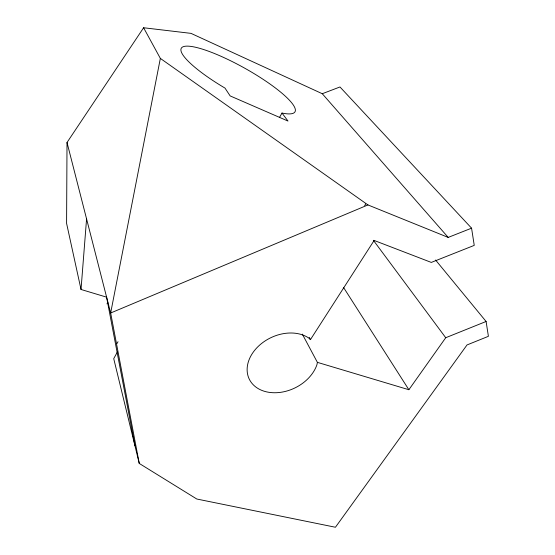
<?xml version="1.0" encoding="UTF-8"?>
<svg xmlns="http://www.w3.org/2000/svg" width="555" height="555" viewBox="0 0 555 555"><rect width="100%" height="100%" fill="white"/><g stroke="black" fill="none" stroke-linecap="round" stroke-linejoin="round"><path stroke-width="0.83" d="M302.336 334.131L317.384 362.353L316.933 364.725A37.247 27.854 -25.9 0 1 266.775 391.913A37.247 27.854 -25.9 0 1 254.197 350.885A37.247 27.854 -25.9 0 1 308.74 338.016L310.439 339.625L374.139 240.447L431.297 262.418L474.248 245.379L471.57 228.174L448.204 237.415L322.268 93.719L191.01 33.369L143.606 27.75L67.016 142.503L66.593 223.415L81.023 289.474L106.463 297.112M81.023 289.474L86.573 218.899M143.606 27.75L160.346 58.407L110.66 312.999L139.256 463.439L196.803 499.021L335.435 527.25L467.012 344.953L488.407 336.316L486.097 321.477L435.578 260.031M106.99 303.883L107.892 302.184M117.043 343.483L118.014 341.714M117.438 351.912L113.726 358.655L139.256 463.439M279.449 117.563L281.995 113.047A65.15 13.535 29.2 0 0 267.711 82.424A65.15 13.535 29.2 0 0 185.099 46.259A65.15 13.535 29.2 0 0 224.983 88.085L230.145 95.911L288.003 121.059L281.995 113.047M364.663 205.6L365.662 204.011M317.384 362.353L408.875 389.728L445.727 337.724L486.097 321.477M448.204 237.415L367.958 204.941L110.66 312.999L67.016 142.503M322.268 93.719L339.965 86.968L471.57 228.174M160.346 58.407L367.958 204.941M373.383 240.308L445.727 337.724M343.524 287.441L408.875 389.728M309.204 337.343L310.439 339.625M106.539 296.904L134.948 445.755"/></g></svg>
